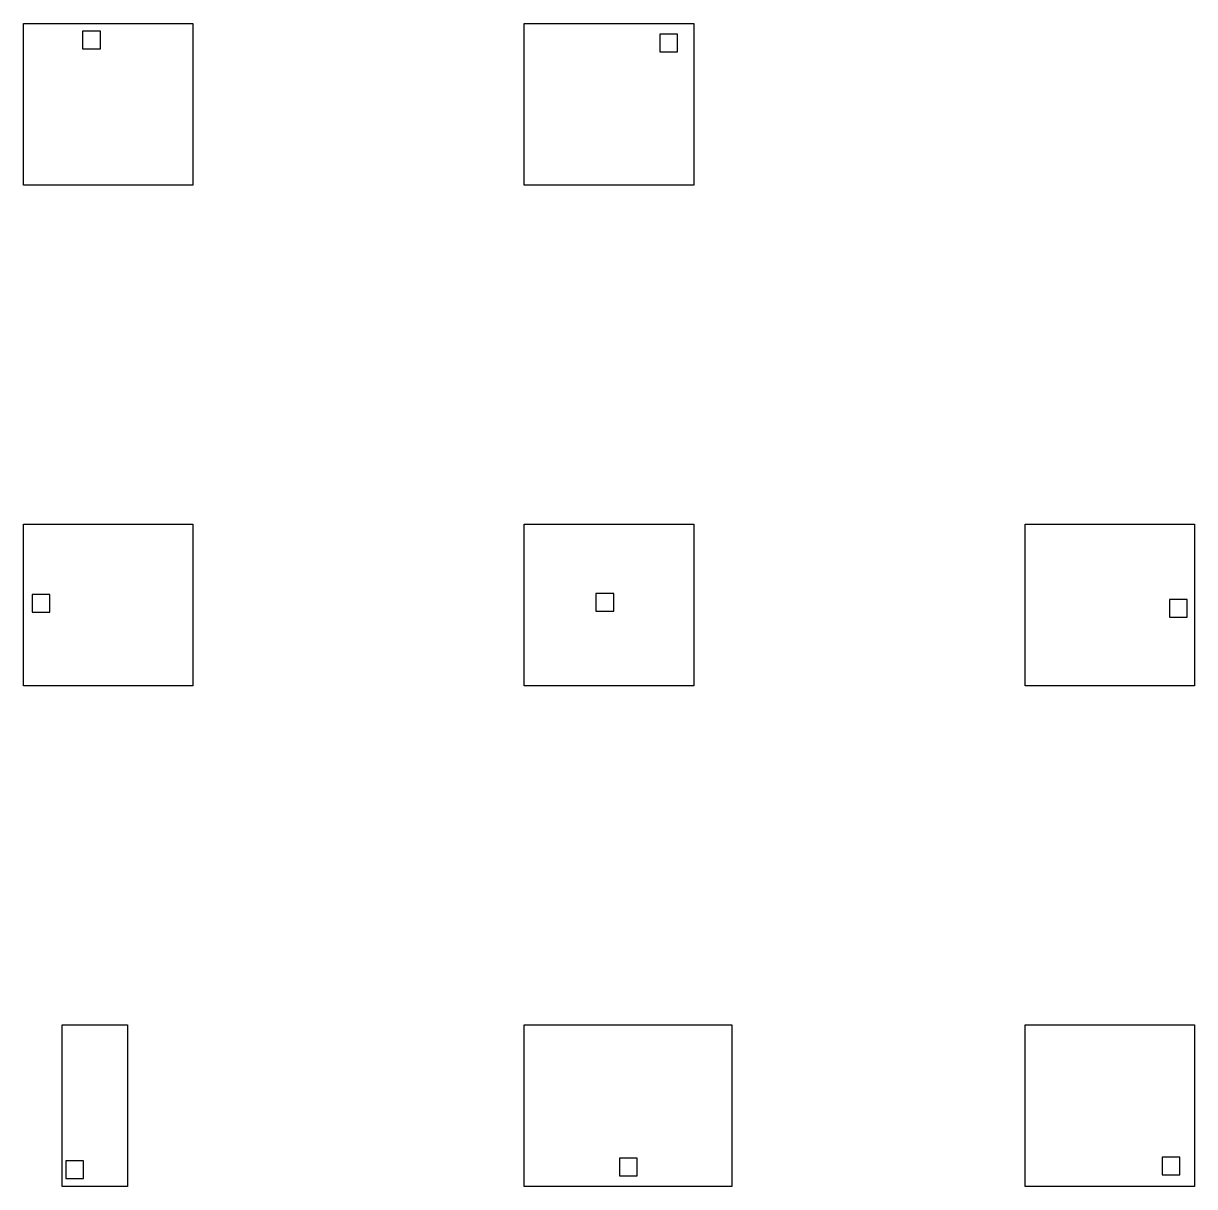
# Model space of a CAD drawing. Header units: metres. Extents: x -1.1 to 17.6, y -1.8 to 16.8.
import ezdxf

# ---------------------------------------------------------------- set-up
doc = ezdxf.new("R2010")
doc.units = ezdxf.units.M
doc.layers.add('MAX', color=232, linetype='Continuous')
doc.layers.add('MIN', color=152, linetype='Continuous')

msp = doc.modelspace()

# ---------------------------------------------------------------- linework, layer by layer
at = {"layer": 'MAX'}
for points in [[(-1.108, 16.834), (1.598, 16.834), (1.598, 14.25), (-1.108, 14.25)], [(6.892, 16.834), (9.598, 16.834), (9.598, 14.25), (6.892, 14.25)], [(-1.108, 8.834), (1.598, 8.834), (1.598, 6.25), (-1.108, 6.25)], [(6.892, 8.834), (9.598, 8.834), (9.598, 6.25), (6.892, 6.25)], [(14.892, 8.834), (17.598, 8.834), (17.598, 6.25), (14.892, 6.25)], [(-0.491, 0.834), (0.553, 0.834), (0.553, -1.75), (-0.491, -1.75)], [(6.892, 0.834), (10.205, 0.834), (10.205, -1.75), (6.892, -1.75)], [(14.892, 0.834), (17.598, 0.834), (17.598, -1.75), (14.892, -1.75)]]:
    msp.add_lwpolyline(points, close=True, dxfattribs=at)
at = {"layer": 'MIN'}
for points in [[(-0.163, 16.708), (-0.163, 16.426), (0.122, 16.426), (0.122, 16.708)], [(9.055, 16.662), (9.055, 16.379), (9.34, 16.379), (9.34, 16.662)], [(-0.971, 7.711), (-0.971, 7.428), (-0.686, 7.428), (-0.686, 7.711)], [(8.036, 7.727), (8.036, 7.444), (8.321, 7.444), (8.321, 7.727)], [(17.196, 7.632), (17.196, 7.349), (17.481, 7.349), (17.481, 7.632)], [(8.411, -1.294), (8.411, -1.576), (8.696, -1.576), (8.696, -1.294)], [(17.079, -1.282), (17.079, -1.565), (17.364, -1.565), (17.364, -1.282)], [(-0.432, -1.341), (-0.432, -1.623), (-0.147, -1.623), (-0.147, -1.341)]]:
    msp.add_lwpolyline(points, close=True, dxfattribs=at)

doc.saveas('drawing.dxf')
